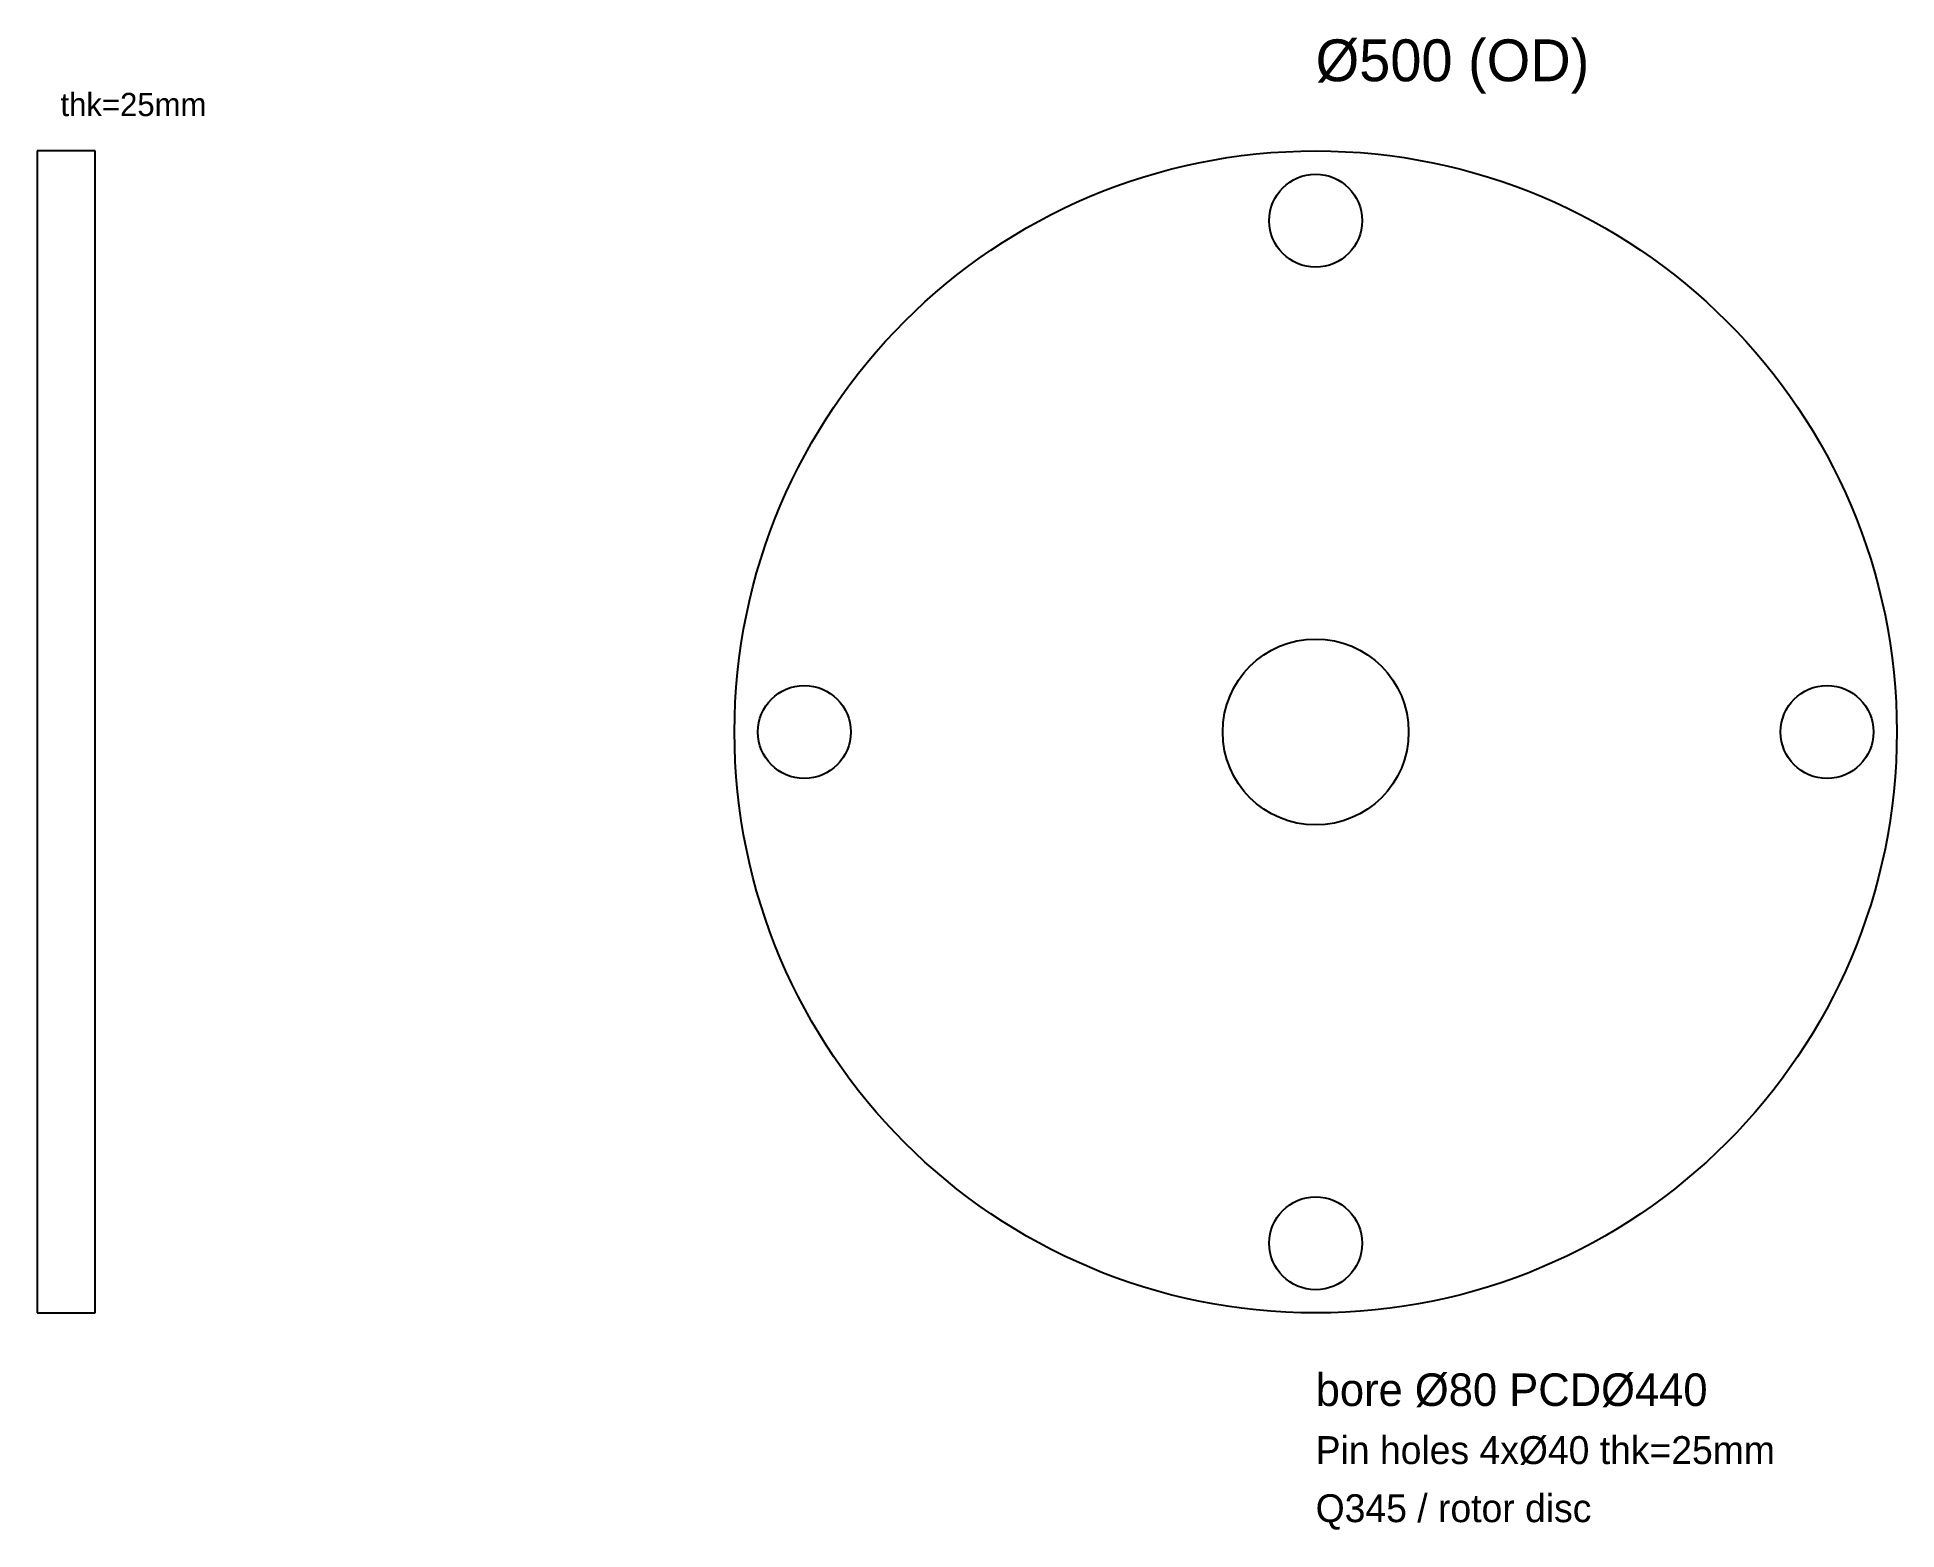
# Model space of a CAD drawing. Header units: millimetres. Extents: x -550 to 250, y -343 to 299.
import ezdxf

# ---------------------------------------------------------------- set-up
doc = ezdxf.new("R2010")
doc.units = ezdxf.units.MM

msp = doc.modelspace()

# ---------------------------------------------------------------- linework, layer by layer
for p, q in [((-525, 250), (-550, 250)), ((-550, 250), (-550, -250)), ((-525, -250), (-525, 250)), ((-550, -250), (-525, -250))]:
    msp.add_line(p, q)
for centre, radius in [((0, 0), 250), ((0, 220), 20), ((0, 0), 40), ((-220, 0), 20), ((220, 0), 20), ((0, -220), 20)]:
    msp.add_circle(centre, radius)

# ---------------------------------------------------------------- texts
at = {"layer": 'DIM'}
for s, height, p in [('%%c500 (OD)', 18, (0, 280)), ('thk=25mm', 10, (-540, 265)), ('bore %%c80 PCD%%c440', 14, (0, -290)), ('Pin holes 4x%%c40 thk=25mm', 12, (0, -315)), ('Q345 / rotor disc', 12, (0, -340))]:
    msp.add_text(s, height=height, dxfattribs=at).set_placement(p)

doc.saveas('drawing.dxf')
